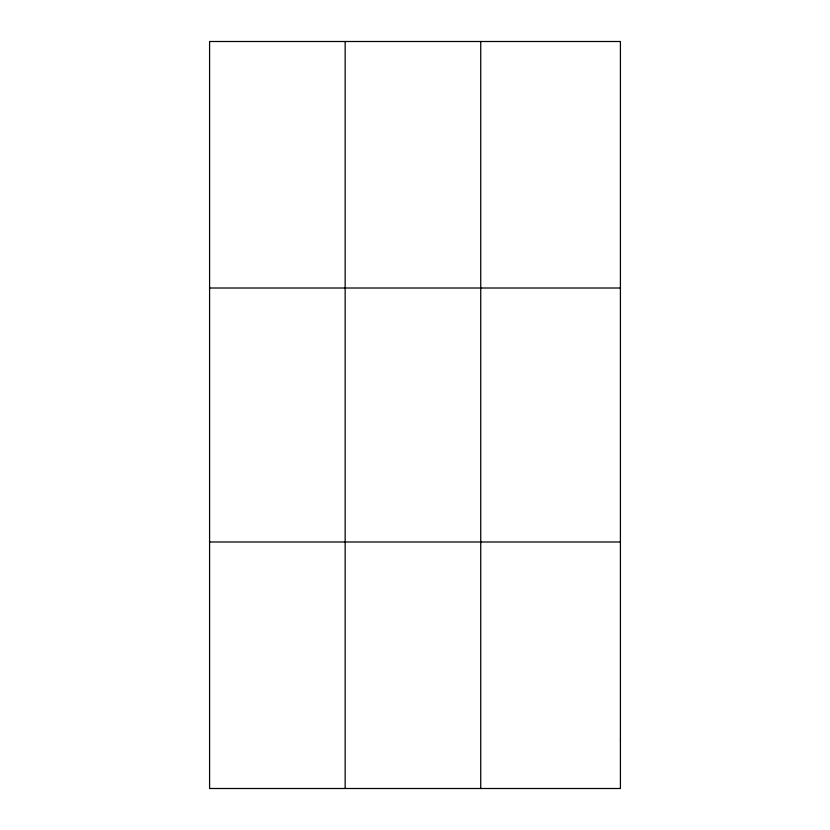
<?xml version="1.0" encoding="UTF-8"?>
<svg xmlns="http://www.w3.org/2000/svg" width="830" height="830" viewBox="0 0 830 830"><rect width="100%" height="100%" fill="white"/><g stroke="black" fill="none" stroke-linecap="round" stroke-linejoin="round"><path stroke-width="1.25" d="M345.156 788.5L345.156 41.5M480.736 788.5L480.736 41.5M209.585 288.01L620.415 288.01M209.585 541.99L620.415 541.99M620.415 739.198L620.415 788.5L209.585 788.5L209.585 41.5L620.415 41.5L620.415 739.198"/></g></svg>
